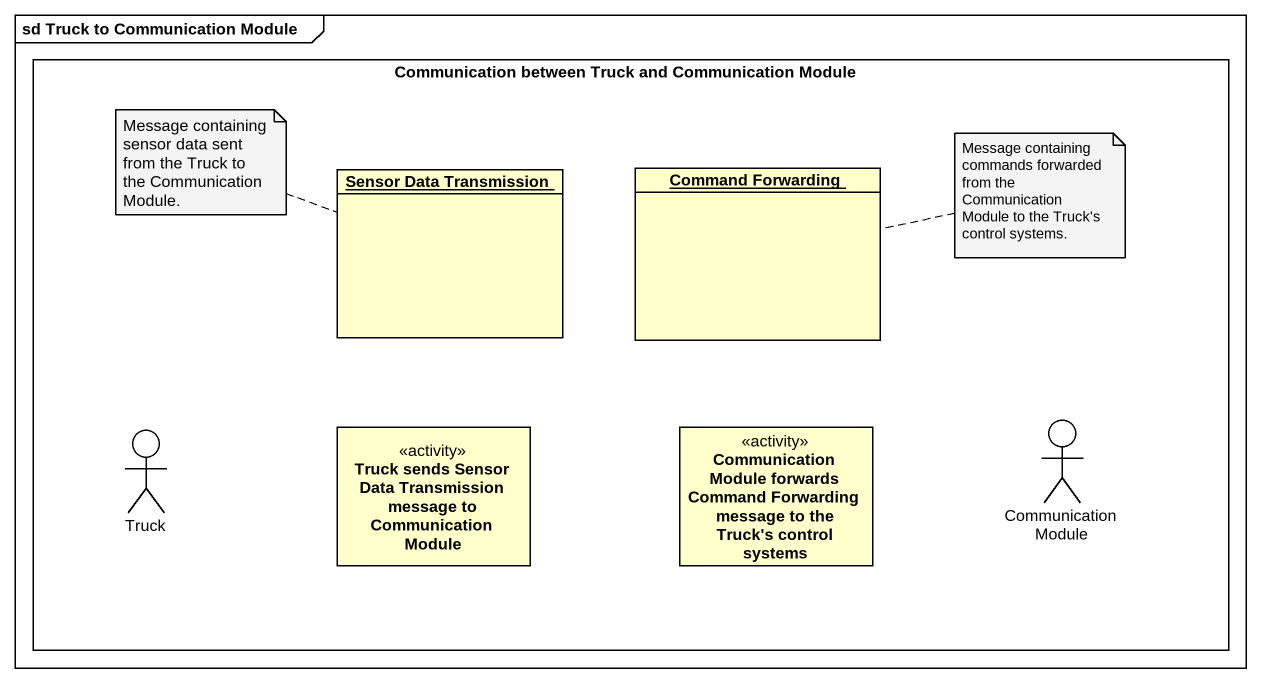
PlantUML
@startuml
mainframe sd Truck to Communication Module
allowmixing
hide circle
hide empty members
rectangle "Communication between Truck and Communication Module" as Communication_between_Truck {
  object "Sensor Data Transmission" as Sensor_Data_Transmission
  object "Command Forwarding" as Command_Forwarding
  actor "Communication Module" as Communication_Module
  actor Truck
  class "Truck sends Sensor Data Transmission message to Communication Module" as Truck_sends_Sensor_Data <<activity>>
  class "Communication Module forwards Command Forwarding message to the Truck's control systems" as Communication_Module_2 <<activity>>
}
note left of Sensor_Data_Transmission : Message containing sensor data sent from the Truck to the Communication Module.
note right of Command_Forwarding : Message containing commands forwarded from the Communication Module to the Truck's control systems.
@enduml
